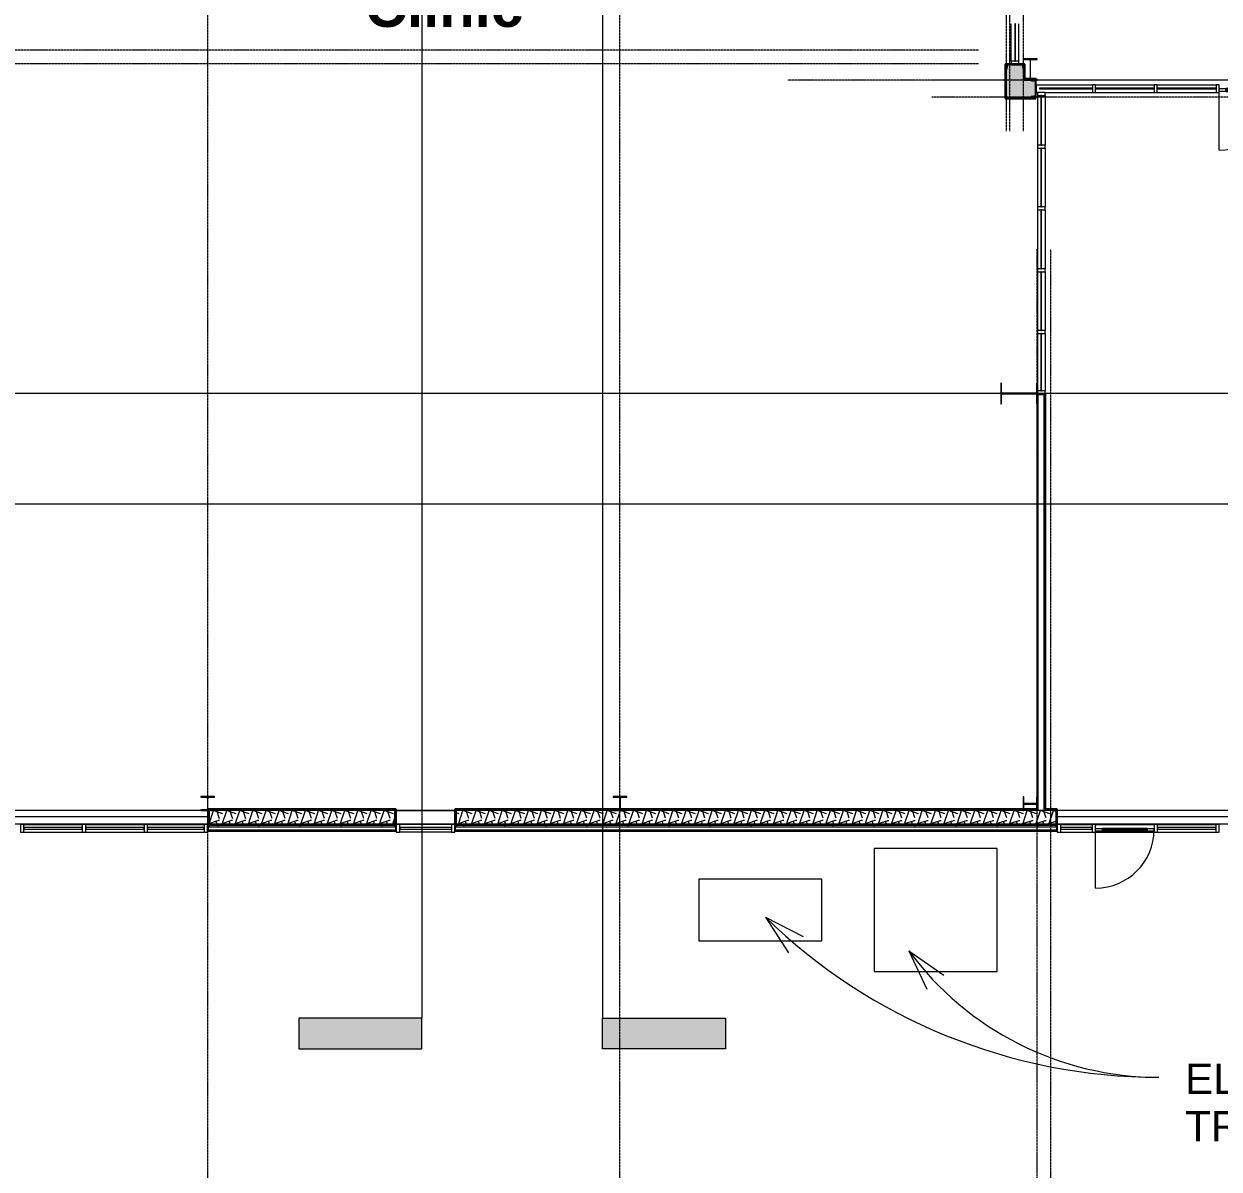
# Model space of a CAD drawing. Header units: inches. Extents: x 25557 to 33164, y -23509 to -20035.
# Drawn here: x 28139 to 28838, y -22997 to -22327 of the extents above; entities that cross this region are included whole.
import ezdxf

# ---------------------------------------------------------------- set-up
doc = ezdxf.new("R2010")
doc.units = ezdxf.units.IN
doc.header["$MEASUREMENT"] = 0
doc.linetypes.add('Grid Line 1_2_', pattern=[0.875, 0.5, -0.125, 0.125, -0.125])
for name, color, linetype, lineweight in [('A-DOOR', 31, 'Continuous', 9), ('A-GLAZ-CURT', 52, 'Continuous', 9), ('A-GLAZ-CWMG', 51, 'Continuous', 9), ('A-WALL', 113, 'Continuous', 25), ('A-WALL-PATT', 111, 'Continuous', 25), ('C-BLDG-PADS', 91, 'Continuous', 9), ('C-TOPO', 7, 'Continuous', 9), ('E-ELEC-EQPM', 71, 'Continuous', 9), ('G-ANNO-SYMB', 111, 'Continuous', 9), ('G-ANNO-TEXT', 231, 'Continuous', 9), ('I-WALL', 2, 'Continuous', 9), ('L-SITE-WALL', 31, 'Continuous', 9), ('M-AREA-IDEN', 171, 'Continuous', 9), ('S-BEAM', 12, 'Continuous', 9), ('S-COLS', 52, 'Continuous', 9), ('S-GRID', 1, 'Continuous', 9)]:
    doc.layers.add(name, color=color, linetype=linetype, lineweight=lineweight)
doc.styles.add('Arial_1', font='arial.ttf', dxfattribs={"height": 17.703593})
doc.styles.add('Arial_B', font='arialbd.ttf', dxfattribs={"height": 24.354149})
pattern_1 = [(45, (5932.32, 0), (-19.00703, 19.00703), []), (45, (5932.32, 28.8), (-19.00703, 19.00703), [])]
pattern_2 = [(161.57, (5933.279, 0.96), (-7.6802237, -0.0009796), [0, -54.643, 6.067, 0]), (18.43, (5931.359, 0.96), (-7.6802237, 0.0009796), [0, -54.643, 6.067, 0]), (108.43, (5933.279, 0.96), (3.8382953, -19.20136532), [18.211, -42.499]), (71.57, (5931.359, 0.96), (3.8382953, 19.20136532), [18.211, -42.499])]
pattern_3 = [(0, (5932.319, 0), (61.44, 15.36), [2.534, -43.546, 2.534, -43.546, -245.76]), (0, (5932.319, 0), (61.44, 15.36), [-92.16, 2.534, -89.626, 2.534, -43.546, -107.52]), (0, (5932.319, 0), (61.44, 15.36), [-230.4, 2.534, -28.186, 2.534, -74.266]), (120, (5955.359, 7.68), (-44.02215, 45.528601), [2.534, -43.546, 2.534, -43.546, -245.76]), (120, (5955.359, 7.68), (-44.02215, 45.528601), [-92.16, 2.534, -89.626, 2.534, -43.546, -107.52]), (120, (5955.359, 7.68), (-44.02215, 45.528601), [-230.4, 2.534, -28.186, 2.534, -74.266]), (240, (5963.039, 38.4), (-17.41785, -60.888601), [2.534, -43.546, 2.534, -43.546, -245.76]), (240, (5963.039, 38.4), (-17.41785, -60.888601), [-92.16, 2.534, -89.626, 2.534, -43.546, -107.52]), (240, (5963.039, 38.4), (-17.41785, -60.888601), [-230.4, 2.534, -28.186, 2.534, -74.266])]

# ---------------------------------------------------------------- blocks, each defined once
blk = doc.blocks.new('Girt_C - 8_D-1182438-Overall Floor Plan')
at = {"layer": 'S-BEAM'}
for p, q in [((22458.52, -22787.3), (22424.27, -22787.3)), ((22424.27, -22795.3), (22458.52, -22795.3))]:
    blk.add_line(p, q, dxfattribs=at)
blk = doc.blocks.new('System Panel - Glazed-frosted-1142378-Overall Floor Plan')
at = {"layer": 'A-GLAZ-CURT'}
for p, q in [((16.53125, -0.25), (-16.53125, -0.25)), ((-16.53125, -0.25), (-16.53125, -1.25)), ((-16.53125, -1.25), (16.53125, -1.25)), ((16.53125, -1.25), (16.53125, -0.25))]:
    blk.add_line(p, q, dxfattribs=at)
blk = doc.blocks.new('Rectangular Mullion - Exterior 2_ x 4_5_-1135321-Overall Floor Plan')
at = {"layer": 'A-GLAZ-CWMG'}
for p, q in [((22278.7, -22795.43), (22311.77, -22795.43)), ((22278.7, -22799.93), (22311.77, -22799.93))]:
    blk.add_line(p, q, dxfattribs=at)
blk = doc.blocks.new('Rectangular Mullion - Exterior 2_ x 4_5_-1142382-Overall Floor Plan')
at = {"layer": 'A-GLAZ-CWMG', "lineweight": 13}
for p, q in [((0, 3), (-2, 3)), ((-2, 3), (-2, -1.5)), ((0, -1.5), (0, 3)), ((-2, -1.5), (0, -1.5))]:
    blk.add_line(p, q, dxfattribs=at)
blk = doc.blocks.new('System Panel - Glazed-frosted-1142383-Overall Floor Plan')
at = {"layer": 'A-GLAZ-CURT'}
for p, q in [((17.09375, -0.25), (-17.09375, -0.25)), ((-17.09375, -0.25), (-17.09375, -1.25)), ((-17.09375, -1.25), (17.09375, -1.25)), ((17.09375, -1.25), (17.09375, -0.25))]:
    blk.add_line(p, q, dxfattribs=at)
blk = doc.blocks.new('Rectangular Mullion - Exterior 2_ x 4_5_-769211-Overall Floor Plan')
at = {"layer": 'A-GLAZ-CWMG'}
for p, q in [((26281.52, -22759.18), (26281.52, -22724.99)), ((26286.02, -22759.18), (26286.02, -22724.99))]:
    blk.add_line(p, q, dxfattribs=at)
blk = doc.blocks.new('Rectangular Mullion - Exterior 2_ x 4_5_-827464-Overall Floor Plan')
at = {"layer": 'A-GLAZ-CWMG', "lineweight": 13}
for p, q in [((-1, 3), (1, 3)), ((-1, -1.5), (-1, 3)), ((1, 3), (1, -1.5)), ((1, -1.5), (-1, -1.5))]:
    blk.add_line(p, q, dxfattribs=at)
blk = doc.blocks.new('Rectangular Mullion - Exterior 2_ x 4_5_-769200-Overall Floor Plan')
at = {"layer": 'A-GLAZ-CWMG'}
for p, q in [((24172.52, -22795.43), (24206.7, -22795.43)), ((24172.52, -22799.93), (24206.7, -22799.93))]:
    blk.add_line(p, q, dxfattribs=at)
blk = doc.blocks.new('Rectangular Mullion - Exterior 2_ x 4_5_-1115231-Overall Floor Plan')
at = {"layer": 'A-GLAZ-CWMG', "lineweight": 13}
for p, q in [((-1, 3), (1, 3)), ((-1, -1.5), (-1, 3)), ((1, 3), (1, -1.5)), ((1, -1.5), (-1, -1.5))]:
    blk.add_line(p, q, dxfattribs=at)
blk = doc.blocks.new('System Panel - Glazed-frosted-1142384-Overall Floor Plan')
at = {"layer": 'A-GLAZ-CURT'}
for p, q in [((15.125, 1.25), (-15.125, 1.25)), ((-15.125, 1.25), (-15.125, 0.25)), ((-15.125, 0.25), (15.125, 0.25)), ((15.125, 0.25), (15.125, 1.25))]:
    blk.add_line(p, q, dxfattribs=at)
blk = doc.blocks.new('Rectangular Mullion - Exterior 2_ x 4_5_-789464-Overall Floor Plan')
at = {"layer": 'A-GLAZ-CWMG'}
for p, q in [((22456.52, -22795.43), (22426.27, -22795.43)), ((22456.52, -22799.93), (22426.27, -22799.93))]:
    blk.add_line(p, q, dxfattribs=at)
blk = doc.blocks.new('Rectangular Mullion - Exterior 2_ x 4_5_-1142350-Overall Floor Plan')
at = {"layer": 'A-GLAZ-CWMG', "lineweight": 13}
for p, q in [((-2, 1.5), (0, 1.5)), ((-2, -3), (-2, 1.5)), ((0, 1.5), (0, -3)), ((0, -3), (-2, -3))]:
    blk.add_line(p, q, dxfattribs=at)
blk = doc.blocks.new('Rectangular Mullion - Exterior 2_ x 4_5_-1142353-Overall Floor Plan')
at = {"layer": 'A-GLAZ-CWMG', "lineweight": 13}
for p, q in [((0, 1.5), (-2, 1.5)), ((-2, 1.5), (-2, -3)), ((0, -3), (0, 1.5)), ((-2, -3), (0, -3))]:
    blk.add_line(p, q, dxfattribs=at)
blk = doc.blocks.new('Transformer-Dry-Type-Siemens - 6x6x6-1004770-Overall Floor Plan')
at = {"layer": 'E-ELEC-EQPM'}
for p, q in [((36, 36), (-36, 36)), ((-36, 36), (-36, -36)), ((36, -36), (36, 36)), ((-36, -36), (36, -36))]:
    blk.add_line(p, q, dxfattribs=at)
blk = doc.blocks.new('Transformer-Dry-Type-Siemens - 6x3x6-1005805-Overall Floor Plan')
at = {"layer": 'E-ELEC-EQPM'}
for p, q in [((36, 18), (-36, 18)), ((-36, 18), (-36, -18)), ((36, -18), (36, 18)), ((-36, -18), (36, -18))]:
    blk.add_line(p, q, dxfattribs=at)
blk = doc.blocks.new('System Panel - Interior Glazing-1179644-Overall Floor Plan')
at = {"layer": 'A-GLAZ-CURT'}
for p, q in [((16.71875, -0.5625), (-16.71875, -0.5625)), ((-16.71875, -0.5625), (-16.71875, -0.9375)), ((-16.71875, -0.9375), (16.71875, -0.9375)), ((16.71875, -0.9375), (16.71875, -0.5625))]:
    blk.add_line(p, q, dxfattribs=at)
blk = doc.blocks.new('System Panel - Interior Glazing-1179545-Overall Floor Plan')
at = {"layer": 'A-GLAZ-CURT'}
for p, q in [((17.21875, -0.5625), (-17.21875, -0.5625)), ((-17.21875, -0.5625), (-17.21875, -0.9375)), ((-17.21875, -0.9375), (17.21875, -0.9375)), ((17.21875, -0.9375), (17.21875, -0.5625))]:
    blk.add_line(p, q, dxfattribs=at)
blk = doc.blocks.new('System Panel - Interior Glazing-1179645-Overall Floor Plan')
at = {"layer": 'A-GLAZ-CURT'}
for p, q in [((14.56, -0.56), (-14.56, -0.56)), ((-14.56, -0.56), (-14.56, -0.94)), ((-14.56, -0.94), (14.56, -0.94)), ((14.56, -0.94), (14.56, -0.56))]:
    blk.add_line(p, q, dxfattribs=at)
blk = doc.blocks.new('Rectangular Mullion - Interior 1_75_ x 4_5_-1179479-Overall Floor Plan')
at = {"layer": 'A-GLAZ-CWMG'}
for p, q in [((22799.52, -22507.99), (22799.52, -22541.43)), ((22804.02, -22507.99), (22804.02, -22541.43))]:
    blk.add_line(p, q, dxfattribs=at)
blk = doc.blocks.new('Rectangular Mullion - Interior 1_75_ x 4_5_-1179480-Overall Floor Plan')
at = {"layer": 'A-GLAZ-CWMG'}
for p, q in [((22799.52, -22471.8), (22799.52, -22506.24)), ((22804.02, -22471.8), (22804.02, -22506.24))]:
    blk.add_line(p, q, dxfattribs=at)
blk = doc.blocks.new('Rectangular Mullion - Interior 1_75_ x 4_5_-1179481-Overall Floor Plan')
at = {"layer": 'A-GLAZ-CWMG'}
for p, q in [((22799.52, -22368.55), (22799.52, -22397.68)), ((22804.02, -22368.55), (22804.02, -22397.68))]:
    blk.add_line(p, q, dxfattribs=at)
blk = doc.blocks.new('Rectangular Mullion - Interior 1_75_ x 4_5_-1179486-Overall Floor Plan')
at = {"layer": 'A-GLAZ-CWMG', "lineweight": 13}
for p, q in [((-1.75, 3), (0, 3)), ((-1.75, -1.5), (-1.75, 3)), ((0, 3), (0, -1.5)), ((0, -1.5), (-1.75, -1.5))]:
    blk.add_line(p, q, dxfattribs=at)
blk = doc.blocks.new('Rectangular Mullion - Interior 1_75_ x 4_5_-1179487-Overall Floor Plan')
at = {"layer": 'A-GLAZ-CWMG', "lineweight": 13}
for p, q in [((0, 3), (-1.75, 3)), ((-1.75, 3), (-1.75, -1.5)), ((0, -1.5), (0, 3)), ((-1.75, -1.5), (0, -1.5))]:
    blk.add_line(p, q, dxfattribs=at)
blk = doc.blocks.new('Rectangular Mullion - Interior 1_75_ x 4_5_-1179482-Overall Floor Plan')
at = {"layer": 'A-GLAZ-CWMG', "lineweight": 13}
for p, q in [((-0.875, 3), (0.875, 3)), ((-0.875, -1.5), (-0.875, 3)), ((0.875, 3), (0.875, -1.5)), ((0.875, -1.5), (-0.875, -1.5))]:
    blk.add_line(p, q, dxfattribs=at)
blk = doc.blocks.new('System Panel - Exterior Glazing-827433-Overall Floor Plan')
at = {"layer": 'A-GLAZ-CURT'}
for p, q in [((17.09375, -0.25), (-17.09375, -0.25)), ((-17.09375, -0.25), (-17.09375, -1.25)), ((-17.09375, -1.25), (-17.09375, -0.25)), ((17.09375, -0.25), (-17.09375, -0.25)), ((-17.09375, -1.25), (17.09375, -1.25)), ((-17.09375, -1.25), (17.09375, -1.25)), ((17.09375, -1.25), (17.09375, -0.25)), ((17.09375, -0.25), (17.09375, -1.25))]:
    blk.add_line(p, q, dxfattribs=at)
blk = doc.blocks.new('Door_Single_Storefront - one-1115916-Overall Floor Plan')
at = {"layer": 'A-DOOR'}
for p, q in [((-17.09375, 0.75), (-13.09375, 0.75)), ((-17.09375, -34.1875), (-17.09375, 0)), ((-13.09375, 0.75), (-13.09375, -1)), ((13.09375, 0.75), (-13.09375, 0.75)), ((-13.09375, -0.5), (-13.09375, 0.25)), ((-13.09375, 0.25), (13.09375, 0.25)), ((13.09375, -1), (13.09375, 0.75)), ((13.09375, 0.75), (17.09375, 0.75)), ((13.09375, 0.25), (13.09375, -0.5)), ((-13.09375, -1), (-17.09375, -1)), ((13.09375, -0.5), (-13.09375, -0.5)), ((-13.09375, -1), (13.09375, -1)), ((17.09375, -1), (13.09375, -1))]:
    blk.add_line(p, q, dxfattribs=at)
blk.add_arc((-17.09375, 0), 34.1875, 270, 0, dxfattribs=at)
blk = doc.blocks.new('System Panel - Exterior Glazing-1171453-Overall Floor Plan')
at = {"layer": 'A-GLAZ-CURT'}
for p, q in [((9.22, -0.25), (-9.22, -0.25)), ((-9.22, -0.25), (-9.22, -1.25)), ((-9.22, -1.25), (-9.22, -0.25)), ((9.22, -0.25), (-9.22, -0.25)), ((-9.22, -1.25), (9.22, -1.25)), ((-9.22, -1.25), (9.22, -1.25)), ((9.22, -1.25), (9.22, -0.25)), ((9.22, -0.25), (9.22, -1.25))]:
    blk.add_line(p, q, dxfattribs=at)
blk = doc.blocks.new('Rectangular Mullion - Exterior 2_ x 4_5_-1171451-Overall Floor Plan')
at = {"layer": 'A-GLAZ-CWMG'}
for p, q in [((22813.14, -22795.43), (22831.58, -22795.43)), ((22813.14, -22799.93), (22831.58, -22799.93))]:
    blk.add_line(p, q, dxfattribs=at)
blk = doc.blocks.new('Rectangular Mullion - Exterior 2_ x 4_5_-1142379-Overall Floor Plan')
at = {"layer": 'A-GLAZ-CWMG', "lineweight": 13}
for p, q in [((-2, 3), (0, 3)), ((-2, -1.5), (-2, 3)), ((0, 3), (0, -1.5)), ((0, -1.5), (-2, -1.5))]:
    blk.add_line(p, q, dxfattribs=at)
blk = doc.blocks.new('Door_Single_Storefront - one-1179728-Overall Floor Plan')
at = {"layer": 'A-DOOR'}
for p, q in [((-17.65625, 0.75), (-13.65625, 0.75)), ((-17.65625, -35.3125), (-17.65625, 0)), ((-13.65625, 0.75), (-13.65625, -1)), ((13.65625, 0.75), (-13.65625, 0.75)), ((-13.65625, -0.5), (-13.65625, 0.25)), ((-13.65625, 0.25), (13.65625, 0.25)), ((13.65625, -1), (13.65625, 0.75)), ((13.65625, 0.75), (17.65625, 0.75)), ((13.65625, 0.25), (13.65625, -0.5)), ((17.65625, 0.75), (17.65625, -1)), ((-13.65625, -1), (-17.65625, -1)), ((13.65625, -0.5), (-13.65625, -0.5)), ((-13.65625, -1), (13.65625, -1)), ((17.65625, -1), (13.65625, -1))]:
    blk.add_line(p, q, dxfattribs=at)
blk.add_arc((-17.65625, 0), 35.3125, 270, 0, dxfattribs=at)
blk = doc.blocks.new('System Panel - Interior Glazing-1179648-Overall Floor Plan')
at = {"layer": 'A-GLAZ-CURT'}
for p, q in [((15.53125, -0.5625), (-15.53125, -0.5625)), ((-15.53125, -0.5625), (-15.53125, -0.9375)), ((-15.53125, -0.9375), (15.53125, -0.9375)), ((15.53125, -0.9375), (15.53125, -0.5625))]:
    blk.add_line(p, q, dxfattribs=at)
blk = doc.blocks.new('Rectangular Mullion - Interior 1_75_ x 4_5_-1179494-Overall Floor Plan')
at = {"layer": 'A-GLAZ-CWMG'}
for p, q in [((24570.45, -22362.3), (24604.89, -22362.3)), ((24570.45, -22366.8), (24604.89, -22366.8))]:
    blk.add_line(p, q, dxfattribs=at)
blk = doc.blocks.new('Rectangular Mullion - Interior 1_75_ x 4_5_-1179497-Overall Floor Plan')
at = {"layer": 'A-GLAZ-CWMG'}
for p, q in [((22798.89, -22366.8), (22798.89, -22362.3)), ((22798.89, -22362.3), (22831.7, -22362.3)), ((22798.89, -22366.8), (22799.52, -22366.8)), ((22804.02, -22366.8), (22831.7, -22366.8))]:
    blk.add_line(p, q, dxfattribs=at)
blk = doc.blocks.new('Rectangular Mullion - Interior 1_75_ x 4_5_-1179498-Overall Floor Plan')
at = {"layer": 'A-GLAZ-CWMG', "lineweight": 13}
for p, q in [((-0.875, 3), (0.875, 3)), ((-0.875, -1.5), (-0.875, 3)), ((0.875, 3), (0.875, -1.5)), ((0.875, -1.5), (-0.875, -1.5))]:
    blk.add_line(p, q, dxfattribs=at)
blk = doc.blocks.new('System Panel - Interior Glazing-1179649-Overall Floor Plan')
at = {"layer": 'A-GLAZ-CURT'}
for p, q in [((10.87, -0.56), (-10.87, -0.56)), ((-10.87, -0.56), (-10.87, -0.94)), ((-10.87, -0.94), (10.87, -0.94)), ((10.87, -0.94), (10.87, -0.56))]:
    blk.add_line(p, q, dxfattribs=at)
blk = doc.blocks.new('Rectangular Mullion - Interior 1_75_ x 4_5_-1179509-Overall Floor Plan')
at = {"layer": 'A-GLAZ-CWMG'}
for p, q in [((22784.14, -22348.43), (22784.14, -22326.68)), ((22788.64, -22348.43), (22788.64, -22326.68))]:
    blk.add_line(p, q, dxfattribs=at)
blk = doc.blocks.new('Rectangular Mullion - Interior 1_75_ x 4_5_-1179504-Overall Floor Plan')
at = {"layer": 'A-GLAZ-CWMG', "lineweight": 13}
for p, q in [((-1.75, 3), (0, 3)), ((-1.75, -1.5), (-1.75, 3)), ((0, 3), (0, -1.5)), ((0, -1.5), (-1.75, -1.5))]:
    blk.add_line(p, q, dxfattribs=at)
blk = doc.blocks.new('Section - 3_32_ x 3_8_-18514-Overall Floor Plan')
at = {"layer": 'G-ANNO-SYMB'}
blk.add_hatch(color=256, dxfattribs=at).paths.add_polyline_path([(0, 0.375), (0, 0), (-0.09375, 0), (-0.09375, 0.375)], flags=0)
for p, q in [((0, 0.375), (-0.09375, 0.375)), ((-0.09375, 0.375), (-0.09375, 0)), ((0, 0), (0, 0.375)), ((-0.09375, 0), (0, 0))]:
    blk.add_line(p, q, dxfattribs=at)

msp = doc.modelspace()

# ---------------------------------------------------------------- hatches: boundary and pattern name
at = {"layer": 'A-WALL-PATT', "lineweight": 9}
h = msp.add_hatch(dxfattribs=at)
h.set_pattern_fill('FP_20', color=256, style=0, pattern_type=2)
h.set_pattern_definition(pattern_2)
h.paths.add_polyline_path([(28723.71, -22359.55), (28723.71, -22350.18), (28713.71, -22350.18), (28713.71, -22359.55)], flags=0)
h.paths.add_polyline_path([(28713.71, -22253.43), (28723.71, -22253.43), (28723.71, -21385.18), (28713.71, -21385.18), (28713.71, -22104.28)], flags=0)
h.paths.add_polyline_path([(28713.71, -21143.68), (28723.71, -21143.68), (28723.71, -21134.3), (28713.71, -21134.3), (28713.71, -21135.94)], flags=0)
h = msp.add_hatch(dxfattribs=at)
h.set_pattern_fill('FP_20', color=256, style=0, pattern_type=2)
h.set_pattern_definition(pattern_2)
h.paths.add_polyline_path([(31671.96, -22369.55), (31671.96, -22359.55), (31495.08, -22359.55), (31495.08, -22369.55), (31605.11, -22369.55)], flags=0)
h.paths.add_polyline_path([(31414.58, -22369.55), (31414.58, -22359.55), (31093.08, -22359.55), (31093.08, -22369.55), (31397.75, -22369.55)], flags=0)
h.paths.add_polyline_path([(31040.46, -22369.55), (31040.46, -22359.55), (30851.83, -22359.55), (30851.83, -22369.55), (31039.83, -22369.55)], flags=0)
h.paths.add_polyline_path([(30777.96, -22369.55), (30777.96, -22359.55), (30562.33, -22359.55), (30562.33, -22369.55), (30637.45, -22369.55)], flags=0)
h.paths.add_polyline_path([(28730.96, -22369.55), (28730.96, -22359.55), (28713.71, -22359.55), (28713.71, -22369.55)], flags=0)
h = msp.add_hatch(dxfattribs=at)
h.set_pattern_fill('FP_19', color=256, style=0, pattern_type=2)
h.set_pattern_definition(pattern_3)
h.paths.add_polyline_path([(28731.71, -22787.3), (28732.33, -22787.3), (28732.33, -22543.18), (28731.71, -22543.18), (28731.71, -22786.55)], flags=0)
h = msp.add_hatch(dxfattribs=at)
h.set_pattern_fill('FP_19', color=256, style=0, pattern_type=2)
h.set_pattern_definition(pattern_3)
h.paths.add_polyline_path([(28735.83, -22787.3), (28736.46, -22787.3), (28736.46, -22543.18), (28732.33, -22543.18), (28732.33, -22543.8), (28735.83, -22543.8), (28735.83, -22786.55)], flags=0)
h = msp.add_hatch(dxfattribs=at)
h.set_pattern_fill('FP_20', color=256, style=0, pattern_type=2)
h.set_pattern_definition(pattern_2)
h.paths.add_polyline_path([(28287.42, -22795.3), (28355.83, -22795.3), (28355.83, -22787.3), (28247.08, -22787.3), (28247.08, -22795.3), (28252.86, -22795.3)], flags=0)
h.paths.add_polyline_path([(28391.58, -22795.3), (28742.71, -22795.3), (28742.71, -22787.3), (28391.58, -22787.3)], flags=0)
h = msp.add_hatch(dxfattribs=at)
h.set_pattern_fill('FP_22', color=256, style=0, pattern_type=2)
h.set_pattern_definition([(0, (5932.32, 0), (0, 24), []), (90, (5932.32, 0), (-24, 1e-15), [])])
h.paths.add_polyline_path([(28252.86, -22797.05), (28355.83, -22797.05), (28355.83, -22796.05), (28247.08, -22796.05), (28247.08, -22797.05)], flags=0)
h.paths.add_polyline_path([(28742.71, -22797.05), (28742.71, -22796.05), (28391.58, -22796.05), (28391.58, -22797.05), (28736.69, -22797.05)], flags=0)
at = {"layer": 'S-COLS'}
h = msp.add_hatch(dxfattribs=at)
h.set_pattern_fill('FP_17', color=256, style=0, pattern_type=2)
h.set_pattern_definition(pattern_1)
h.paths.add_polyline_path([(28713.71, -22353.07), (28714.02, -22352.94), (28714.14, -22352.63), (28714.45, -22350.7), (28722.97, -22350.7), (28723.4, -22352.94), (28723.71, -22353.07), (28723.71, -22350.18), (28713.71, -22350.18)], flags=0)
h = msp.add_hatch(dxfattribs=at)
h.set_pattern_fill('FP_17', color=256, style=0, pattern_type=2)
h.set_pattern_definition(pattern_1)
h.paths.add_polyline_path([(28730.96, -22369.55), (28730.96, -22359.55), (28728.07, -22359.55), (28728.2, -22359.86), (28728.51, -22359.99), (28730.43, -22360.29), (28730.43, -22368.81), (28728.2, -22369.24), (28728.07, -22369.55)], flags=0)
h = msp.add_hatch(dxfattribs=at)
h.set_pattern_fill('FP_17', color=256, style=0, pattern_type=2)
h.set_pattern_definition(pattern_1)
h.paths.add_polyline_path([(28731.71, -22549.05), (28731.71, -22537.05), (28731.28, -22537.05), (28731.28, -22542.22), (28731.07, -22542.71), (28730.58, -22542.91), (28711.58, -22542.91), (28711.1, -22542.71), (28710.89, -22542.22), (28710.89, -22537.05), (28710.46, -22537.05), (28710.46, -22549.05), (28710.89, -22549.05), (28710.89, -22543.89), (28711.1, -22543.4), (28711.58, -22543.2), (28730.58, -22543.2), (28731.07, -22543.4), (28731.28, -22543.89), (28731.28, -22549.05)], flags=0)
h = msp.add_hatch(dxfattribs=at)
h.set_pattern_fill('FP_17', color=256, style=0, pattern_type=2)
h.set_pattern_definition(pattern_1)
h.paths.add_polyline_path([(28242.21, -22787.3), (28250.21, -22787.3), (28250.21, -22786.87), (28247.05, -22786.87), (28246.56, -22786.67), (28246.35, -22786.18), (28246.35, -22780.18), (28246.56, -22779.69), (28247.05, -22779.49), (28250.21, -22779.49), (28250.21, -22779.05), (28242.21, -22779.05), (28242.21, -22779.49), (28245.37, -22779.49), (28245.86, -22779.69), (28246.07, -22780.18), (28246.07, -22786.18), (28245.86, -22786.67), (28245.37, -22786.87), (28242.21, -22786.87)], flags=0)
h = msp.add_hatch(dxfattribs=at)
h.set_pattern_fill('FP_17', color=256, style=0, pattern_type=2)
h.set_pattern_definition(pattern_1)
h.paths.add_polyline_path([(28723.89, -22787.3), (28723.89, -22784.14), (28724.1, -22783.65), (28724.58, -22783.45), (28730.58, -22783.45), (28731.07, -22783.65), (28731.28, -22784.14), (28731.28, -22787.3), (28731.71, -22787.3), (28731.71, -22779.3), (28731.28, -22779.3), (28731.28, -22782.47), (28731.07, -22782.96), (28730.58, -22783.16), (28724.58, -22783.16), (28724.1, -22782.96), (28723.89, -22782.47), (28723.89, -22779.3), (28723.46, -22779.3), (28723.46, -22787.3)], flags=0)

# ---------------------------------------------------------------- linework, layer by layer
at = {"layer": 'A-WALL', "lineweight": 9}
for p, q in [((28713.71, -22369.55), (28713.71, -22350.18)), ((28723.71, -22350.18), (28723.71, -22359.55)), ((28723.71, -22359.55), (28730.96, -22359.55)), ((28713.71, -22369.55), (28730.96, -22369.55)), ((28732.33, -22787.3), (28732.33, -22543.8)), ((28735.83, -22543.8), (28732.33, -22543.8)), ((28735.83, -22787.3), (28735.83, -22543.8)), ((28247.08, -22787.3), (28247.08, -22797.05)), ((28355.83, -22787.3), (28247.08, -22787.3)), ((28355.83, -22797.05), (28355.83, -22787.3)), ((28391.58, -22787.3), (28391.58, -22797.05)), ((28742.71, -22787.3), (28391.58, -22787.3)), ((28731.71, -22786.55), (28731.71, -22787.3)), ((28736.46, -22786.55), (28736.46, -22787.3)), ((28742.71, -22797.05), (28742.71, -22787.3)), ((28355.83, -22795.3), (28247.08, -22795.3)), ((28355.83, -22796.05), (28247.08, -22796.05)), ((28742.71, -22795.3), (28391.58, -22795.3)), ((28742.71, -22796.05), (28391.58, -22796.05)), ((28356.58, -22797.05), (28246.33, -22797.05)), ((28356.58, -22798.68), (28246.33, -22798.68)), ((28743.46, -22797.05), (28390.83, -22797.05)), ((28743.46, -22798.68), (28390.83, -22798.68))]:
    msp.add_line(p, q, dxfattribs=at)
at = {"layer": 'C-BLDG-PADS'}
for p, q in [((28103.83, -22790.8), (28246.33, -22790.8)), ((28743.46, -22790.8), (28873.58, -22790.8))]:
    msp.add_line(p, q, dxfattribs=at)
at = {"layer": 'C-TOPO'}
for p, q in [((28103.83, -22790.8), (28246.33, -22790.8)), ((28743.46, -22790.8), (28873.58, -22790.8))]:
    msp.add_line(p, q, dxfattribs=at)
at = {"layer": 'G-ANNO-SYMB'}
for p, q in [((28477.26, -20694.34), (28477.26, -22908.84)), ((28371.49, -20818.08), (28371.49, -22908.84)), ((32243.89, -22607.84), (27927.66, -22607.84))]:
    msp.add_line(p, q, dxfattribs=at)
at = {"layer": 'G-ANNO-TEXT', "color": 145}
for p, q in [((28572.59, -22849.65), (28594.68, -22861.02)), ((28572.59, -22849.65), (28586.04, -22870.54)), ((28656.58, -22869.36), (28676.96, -22883.58)), ((28656.58, -22869.36), (28667.12, -22891.86))]:
    msp.add_line(p, q, dxfattribs=at)
for centre, radius, start in [((28802.88, -22613.73), 329.69, 225.69207), ((28802.88, -22761.88), 181.54, 216.30314)]:
    msp.add_arc(centre, radius, start, 270, dxfattribs=at)
at = {"layer": 'I-WALL', "lineweight": 25}
for p, q in [((28731.71, -22543.18), (28731.71, -22786.55)), ((28736.46, -22543.18), (28731.71, -22543.18)), ((28736.46, -22786.55), (28736.46, -22543.18))]:
    msp.add_line(p, q, dxfattribs=at)
at = {"layer": 'L-SITE-WALL', "lineweight": 25}
for p, q in [((28712.96, -22350.18), (28712.96, -22370.3)), ((28724.46, -22350.18), (28712.96, -22350.18)), ((28724.46, -22358.8), (28724.46, -22350.18)), ((28730.96, -22358.8), (28724.46, -22358.8)), ((28730.96, -22370.3), (28730.96, -22358.8)), ((28712.96, -22370.3), (28730.96, -22370.3)), ((28356.58, -22786.55), (28246.33, -22786.55)), ((28246.33, -22786.55), (28246.33, -22799.05)), ((28356.58, -22799.05), (28356.58, -22786.55)), ((28731.71, -22786.55), (28390.83, -22786.55)), ((28390.83, -22786.55), (28390.83, -22799.05)), ((28743.46, -22786.55), (28736.46, -22786.55)), ((28743.46, -22799.05), (28743.46, -22786.55)), ((28246.33, -22799.05), (28356.58, -22799.05)), ((28390.83, -22799.05), (28743.46, -22799.05))]:
    msp.add_line(p, q, dxfattribs=at)
at = {"layer": 'S-BEAM'}
msp.add_line((28356.58, -22787.3), (28390.83, -22787.3), dxfattribs=at)
at = {"layer": 'S-COLS', "lineweight": 15}
for p, q in [((28731.71, -22347.05), (28723.71, -22347.05)), ((28723.71, -22347.05), (28723.71, -22347.49)), ((28723.71, -22347.49), (28726.87, -22347.49)), ((28727.57, -22348.18), (28727.57, -22358.43)), ((28727.85, -22358.43), (28727.85, -22348.18)), ((28728.55, -22347.49), (28731.71, -22347.49)), ((28731.71, -22347.49), (28731.71, -22347.05)), ((28723.71, -22350.18), (28713.71, -22350.18)), ((28713.71, -22350.18), (28713.71, -22353.07)), ((28714.14, -22352.63), (28714.45, -22350.7)), ((28714.45, -22350.7), (28722.97, -22350.7)), ((28722.97, -22350.7), (28723.27, -22352.63)), ((28723.71, -22353.07), (28723.71, -22350.18)), ((28726.87, -22359.12), (28723.71, -22359.12)), ((28723.71, -22359.12), (28723.71, -22359.55)), ((28723.71, -22359.55), (28731.71, -22359.55)), ((28730.96, -22359.55), (28728.07, -22359.55)), ((28728.51, -22359.99), (28730.43, -22360.29)), ((28731.71, -22359.12), (28728.55, -22359.12)), ((28730.43, -22360.29), (28730.43, -22368.81)), ((28730.96, -22369.55), (28730.96, -22359.55)), ((28731.71, -22359.55), (28731.71, -22359.12)), ((28728.07, -22369.55), (28730.96, -22369.55)), ((28730.43, -22368.81), (28728.51, -22369.12)), ((28710.89, -22537.05), (28710.46, -22537.05)), ((28710.46, -22537.05), (28710.46, -22549.05)), ((28710.89, -22542.22), (28710.89, -22537.05)), ((28731.71, -22537.05), (28731.28, -22537.05)), ((28731.28, -22537.05), (28731.28, -22542.22)), ((28731.71, -22549.05), (28731.71, -22537.05)), ((28710.89, -22549.05), (28710.89, -22543.89)), ((28730.58, -22542.91), (28711.58, -22542.91)), ((28711.58, -22543.2), (28730.58, -22543.2)), ((28731.28, -22543.89), (28731.28, -22549.05)), ((28710.46, -22549.05), (28710.89, -22549.05)), ((28731.28, -22549.05), (28731.71, -22549.05)), ((28250.21, -22779.05), (28242.21, -22779.05)), ((28242.21, -22779.05), (28242.21, -22779.49)), ((28242.21, -22779.49), (28245.37, -22779.49)), ((28246.07, -22780.18), (28246.07, -22786.18)), ((28246.35, -22786.18), (28246.35, -22780.18)), ((28247.05, -22779.49), (28250.21, -22779.49)), ((28250.21, -22779.49), (28250.21, -22779.05)), ((28491.58, -22779.05), (28483.58, -22779.05)), ((28483.58, -22779.05), (28483.58, -22779.49)), ((28483.58, -22779.49), (28486.75, -22779.49)), ((28487.44, -22780.18), (28487.44, -22786.18)), ((28487.73, -22786.18), (28487.73, -22780.18)), ((28488.42, -22779.49), (28491.58, -22779.49)), ((28491.58, -22779.49), (28491.58, -22779.05)), ((28723.89, -22779.3), (28723.46, -22779.3)), ((28723.46, -22779.3), (28723.46, -22787.3)), ((28723.89, -22782.47), (28723.89, -22779.3)), ((28731.71, -22779.3), (28731.28, -22779.3)), ((28731.28, -22779.3), (28731.28, -22782.47)), ((28731.71, -22787.3), (28731.71, -22779.3)), ((28245.37, -22786.87), (28242.21, -22786.87)), ((28242.21, -22786.87), (28242.21, -22787.3)), ((28242.21, -22787.3), (28250.21, -22787.3)), ((28250.21, -22786.87), (28247.05, -22786.87)), ((28250.21, -22787.3), (28250.21, -22786.87)), ((28486.75, -22786.87), (28483.58, -22786.87)), ((28483.58, -22786.87), (28483.58, -22787.3)), ((28483.58, -22787.3), (28491.58, -22787.3)), ((28491.58, -22786.87), (28488.42, -22786.87)), ((28491.58, -22787.3), (28491.58, -22786.87)), ((28723.46, -22787.3), (28723.89, -22787.3)), ((28723.89, -22787.3), (28723.89, -22784.14)), ((28730.58, -22783.16), (28724.58, -22783.16)), ((28724.58, -22783.45), (28730.58, -22783.45)), ((28731.28, -22784.14), (28731.28, -22787.3)), ((28731.28, -22787.3), (28731.71, -22787.3))]:
    msp.add_line(p, q, dxfattribs=at)
for centre, radius, start, end in [((28726.87, -22348.18), 0.691, 0, 90), ((28728.55, -22348.18), 0.691, 90, 180), ((28713.71, -22352.63), 0.436, 270, 0), ((28723.71, -22352.63), 0.436, 180, 270), ((28726.87, -22358.43), 0.691, 270, 0), ((28728.55, -22358.43), 0.691, 180, 270), ((28728.51, -22359.55), 0.436, 180, 270), ((28728.51, -22369.55), 0.436, 90, 180), ((28711.58, -22542.22), 0.691, 180, 270), ((28711.58, -22543.89), 0.691, 90, 180), ((28730.58, -22542.22), 0.691, 270, 0), ((28730.58, -22543.89), 0.691, 0, 90), ((28245.37, -22780.18), 0.691, 0, 90), ((28247.05, -22780.18), 0.691, 90, 180), ((28486.75, -22780.18), 0.691, 0, 90), ((28488.42, -22780.18), 0.691, 90, 180), ((28724.58, -22782.47), 0.691, 180, 270), ((28730.58, -22782.47), 0.691, 270, 0), ((28245.37, -22786.18), 0.691, 270, 0), ((28247.05, -22786.18), 0.691, 180, 270), ((28486.75, -22786.18), 0.691, 270, 0), ((28488.42, -22786.18), 0.691, 180, 270), ((28724.58, -22784.14), 0.691, 90, 180), ((28730.58, -22784.14), 0.691, 0, 90)]:
    msp.add_arc(centre, radius, start, end, dxfattribs=at)
at = {"layer": 'S-GRID', "linetype": 'Grid Line 1_2_'}
for p, q in [((28246.21, -23155.1), (28246.21, -20130.85)), ((28487.46, -23155.1), (28487.46, -20130.85)), ((28715.71, -22389.58), (28715.71, -20130.85)), ((28723.71, -22389.58), (28723.71, -20226.85)), ((28713.71, -22389.58), (28713.71, -20646.05)), ((28723.71, -22389.58), (28723.71, -20646.05)), ((28697.33, -22342.05), (27499.68, -22342.05)), ((28697.33, -22350.05), (27403.68, -22350.05)), ((32651.38, -22359.55), (28585.83, -22359.55)), ((33029.79, -22359.55), (28669.83, -22359.55)), ((32933.79, -22369.55), (28669.83, -22369.55)), ((28731.71, -23059.1), (28731.71, -22458.61)), ((28739.71, -23155.1), (28739.71, -22458.61)), ((32359.66, -22543.05), (27403.68, -22543.05)), ((32651.38, -22543.05), (27722.53, -22543.05)), ((28731.71, -23317.24), (28731.71, -22542.61)), ((32359.66, -22787.3), (27403.68, -22787.3)), ((32651.38, -22787.3), (27722.53, -22787.3)), ((32263.66, -22795.3), (27499.68, -22795.3)), ((32555.38, -22795.3), (27847.84, -22795.3))]:
    msp.add_line(p, q, dxfattribs=at)

# ---------------------------------------------------------------- block references
at = {"layer": 'A-DOOR'}
for name, p in [('Door_Single_Storefront - one-1179728-Overall Floor Plan', (28855.8, -22365.3)), ('Door_Single_Storefront - one-1115916-Overall Floor Plan', (28782.99, -22798.43))]:
    msp.add_blockref(name, p, dxfattribs=at)
at = {"layer": 'A-GLAZ-CURT'}
for name, p, rotation in [('System Panel - Interior Glazing-1179649-Overall Floor Plan', (28719.46, -22337.55), 270), ('System Panel - Interior Glazing-1179648-Overall Floor Plan', (28748.49, -22365.3), 180), ('System Panel - Interior Glazing-1179645-Overall Floor Plan', (28733.33, -22383.12), 89.9999999999932), ('System Panel - Interior Glazing-1179545-Overall Floor Plan', (28782.99, -22365.3), 180), ('System Panel - Interior Glazing-1179545-Overall Floor Plan', (28819.18, -22365.3), 180), ('System Panel - Interior Glazing-1179545-Overall Floor Plan', (28733.33, -22416.65), 89.9999999999932), ('System Panel - Interior Glazing-1179545-Overall Floor Plan', (28733.33, -22452.83), 89.9999999999932), ('System Panel - Interior Glazing-1179545-Overall Floor Plan', (28733.33, -22489.02), 89.9999999999932), ('System Panel - Interior Glazing-1179644-Overall Floor Plan', (28733.33, -22524.71), 89.9999999999932), ('System Panel - Glazed-frosted-1142383-Overall Floor Plan', (28155.74, -22798.43), 180), ('System Panel - Glazed-frosted-1142383-Overall Floor Plan', (28191.93, -22798.43), 180), ('System Panel - Glazed-frosted-1142378-Overall Floor Plan', (28227.55, -22798.43), 180), ('System Panel - Exterior Glazing-1171453-Overall Floor Plan', (28754.68, -22798.43), 180), ('System Panel - Exterior Glazing-827433-Overall Floor Plan', (28819.18, -22798.43), 180)]:
    msp.add_blockref(name, p, dxfattribs=dict(at, rotation=rotation))
msp.add_blockref('System Panel - Glazed-frosted-1142384-Overall Floor Plan', (28373.71, -22798.43), dxfattribs=at)
at = {"layer": 'A-GLAZ-CWMG'}
for name, p in [('Rectangular Mullion - Interior 1_75_ x 4_5_-1179509-Overall Floor Plan', (5932.32, 0)), ('Rectangular Mullion - Interior 1_75_ x 4_5_-1179497-Overall Floor Plan', (5932.32, 0)), ('Rectangular Mullion - Interior 1_75_ x 4_5_-1179494-Overall Floor Plan', (4195.32, 0)), ('Rectangular Mullion - Interior 1_75_ x 4_5_-1179494-Overall Floor Plan', (4231.51, 0)), ('Rectangular Mullion - Interior 1_75_ x 4_5_-1179481-Overall Floor Plan', (5932.32, 0)), ('Rectangular Mullion - Interior 1_75_ x 4_5_-1179480-Overall Floor Plan', (5932.32, 72.37)), ('Rectangular Mullion - Interior 1_75_ x 4_5_-1179480-Overall Floor Plan', (5932.32, 36.19)), ('Rectangular Mullion - Interior 1_75_ x 4_5_-1179480-Overall Floor Plan', (5932.32, 0)), ('Rectangular Mullion - Interior 1_75_ x 4_5_-1179479-Overall Floor Plan', (5932.32, 0)), ('Rectangular Mullion - Exterior 2_ x 4_5_-769200-Overall Floor Plan', (3966.13, 0)), ('Rectangular Mullion - Exterior 2_ x 4_5_-1135321-Overall Floor Plan', (5932.32, 0)), ('Rectangular Mullion - Exterior 2_ x 4_5_-1142382-Overall Floor Plan', (28246.08, -22798.43)), ('Rectangular Mullion - Exterior 2_ x 4_5_-789464-Overall Floor Plan', (5932.32, 0)), ('Rectangular Mullion - Exterior 2_ x 4_5_-1171451-Overall Floor Plan', (5932.32, 0))]:
    msp.add_blockref(name, p, dxfattribs=at)
at = {"layer": 'A-GLAZ-CWMG', "extrusion": (0, 0, -1)}
for name, p, rotation in [('Rectangular Mullion - Interior 1_75_ x 4_5_-1179504-Overall Floor Plan', (-28719.46, -22350.18), 270), ('Rectangular Mullion - Interior 1_75_ x 4_5_-1179486-Overall Floor Plan', (-28733.33, -22366.8), 90.00000000000682), ('Rectangular Mullion - Interior 1_75_ x 4_5_-1179482-Overall Floor Plan', (-28733.33, -22398.55), 90.00000000000682), ('Rectangular Mullion - Interior 1_75_ x 4_5_-1179482-Overall Floor Plan', (-28733.33, -22434.74), 90.00000000000682), ('Rectangular Mullion - Interior 1_75_ x 4_5_-1179482-Overall Floor Plan', (-28733.33, -22470.93), 90.00000000000682), ('Rectangular Mullion - Interior 1_75_ x 4_5_-1179482-Overall Floor Plan', (-28733.33, -22507.12), 90.00000000000682), ('Rectangular Mullion - Exterior 2_ x 4_5_-1142350-Overall Floor Plan', (-28390.83, -22798.43), 180)]:
    msp.add_blockref(name, p, dxfattribs=dict(at, rotation=rotation))
for name, p in [('Rectangular Mullion - Interior 1_75_ x 4_5_-1179498-Overall Floor Plan', (-28764.9, -22365.3)), ('Rectangular Mullion - Interior 1_75_ x 4_5_-1179498-Overall Floor Plan', (-28801.08, -22365.3)), ('Rectangular Mullion - Interior 1_75_ x 4_5_-1179498-Overall Floor Plan', (-28837.27, -22365.3)), ('Rectangular Mullion - Exterior 2_ x 4_5_-1115231-Overall Floor Plan', (-28137.65, -22798.43)), ('Rectangular Mullion - Exterior 2_ x 4_5_-1115231-Overall Floor Plan', (-28173.83, -22798.43)), ('Rectangular Mullion - Exterior 2_ x 4_5_-827464-Overall Floor Plan', (-28210.02, -22798.43)), ('Rectangular Mullion - Exterior 2_ x 4_5_-1142379-Overall Floor Plan', (-28743.46, -22798.43)), ('Rectangular Mullion - Exterior 2_ x 4_5_-827464-Overall Floor Plan', (-28764.9, -22798.43)), ('Rectangular Mullion - Exterior 2_ x 4_5_-827464-Overall Floor Plan', (-28801.08, -22798.43)), ('Rectangular Mullion - Exterior 2_ x 4_5_-827464-Overall Floor Plan', (-28837.27, -22798.43))]:
    msp.add_blockref(name, p, dxfattribs=at)
at = {"layer": 'A-GLAZ-CWMG'}
for name, p, rotation in [('Rectangular Mullion - Interior 1_75_ x 4_5_-1179487-Overall Floor Plan', (28733.33, -22543.18), 269.9999999999932), ('Rectangular Mullion - Exterior 2_ x 4_5_-769211-Overall Floor Plan', (50934.01, 3486.09), 270), ('Rectangular Mullion - Exterior 2_ x 4_5_-1142353-Overall Floor Plan', (28356.58, -22798.43), 180), ('Rectangular Mullion - Exterior 2_ x 4_5_-769211-Overall Floor Plan', (51525.07, 3486.09), 270), ('Rectangular Mullion - Exterior 2_ x 4_5_-769211-Overall Floor Plan', (51561.26, 3486.09), 270)]:
    msp.add_blockref(name, p, dxfattribs=dict(at, rotation=rotation))
at = {"layer": 'E-ELEC-EQPM'}
for name, p in [('Transformer-Dry-Type-Siemens - 6x6x6-1004770-Overall Floor Plan', (28672.32, -22845.46)), ('Transformer-Dry-Type-Siemens - 6x3x6-1005805-Overall Floor Plan', (28569.56, -22845.46))]:
    msp.add_blockref(name, p, dxfattribs=at)
at = {"layer": 'G-ANNO-SYMB', "xscale": 191.9999999999999, "yscale": 191.9999999999999, "zscale": 191.9999999999999, "rotation": 89.99999999999947}
msp.add_blockref('Section - 3_32_ x 3_8_-18514-Overall Floor Plan', (28371.49, -22908.84), dxfattribs=at)
at = {"layer": 'G-ANNO-SYMB', "extrusion": (0, 0, -1), "xscale": 191.9999999999999, "yscale": 191.9999999999999, "zscale": 191.9999999999999, "rotation": 90.00000000000053}
msp.add_blockref('Section - 3_32_ x 3_8_-18514-Overall Floor Plan', (-28477.26, -22908.84), dxfattribs=at)
at = {"layer": 'S-BEAM'}
msp.add_blockref('Girt_C - 8_D-1182438-Overall Floor Plan', (5932.32, 0), dxfattribs=at)

# ---------------------------------------------------------------- texts
at = {"layer": 'G-ANNO-TEXT', "color": 145, "insert": (28818.24, -22935.54), "char_height": 17.7036, "width": 246.456, "attachment_point": 1, "line_spacing_factor": 0.938532, "style": 'Arial_1', "bg_fill": 3, "box_fill_scale": 1.25, "bg_fill_color": 0, "bg_fill_transparency": 0}
msp.add_mtext('ELECTRICAL\\PTRANSFORMERS', dxfattribs=at)
at = {"layer": 'M-AREA-IDEN', "insert": (28384.58, -22304.1), "char_height": 24.354, "width": 107.424, "attachment_point": 2, "line_spacing_factor": 0.938532, "style": 'Arial_B'}
msp.add_mtext('Clinic', dxfattribs=at)

doc.saveas('drawing.dxf')
